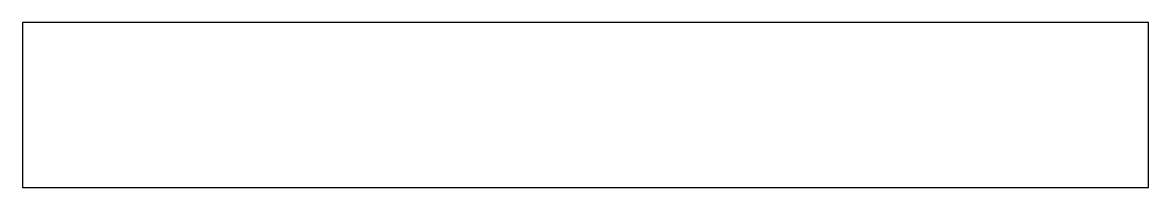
# Model space of a CAD drawing. Header units: metres. Extents: x -18.5 to 13.8, y -1.1 to 46.5.
# Drawn here: x -18.55 to 13.75, y -1.1 to 3.62 of the extents above.
import ezdxf

# ---------------------------------------------------------------- set-up
doc = ezdxf.new("R2010")
doc.units = ezdxf.units.M

msp = doc.modelspace()

# ---------------------------------------------------------------- linework, layer by layer
for p, q in [((6.012, 3.62), (-18.55, 3.62)), ((-18.55, 3.62), (-18.55, 3.511)), ((13.75, 3.62), (6.012, 3.62)), ((13.75, 0.122), (13.75, 3.62)), ((-18.55, 3.511), (-18.55, -0.991)), ((13.75, -0.991), (13.75, 0.122)), ((-18.55, -0.991), (-18.55, -1.077)), ((-18.55, -1.077), (-18.55, -1.08)), ((-18.55, -1.08), (-18.55, -1.082)), ((-18.55, -1.082), (-18.55, -1.083)), ((-18.55, -1.083), (-18.55, -1.093)), ((-18.55, -1.093), (-18.55, -1.094)), ((-18.55, -1.094), (-18.55, -1.094)), ((-18.55, -1.094), (-18.55, -1.1)), ((-18.55, -1.1), (-18.522, -1.1)), ((-18.522, -1.1), (-18.34, -1.1)), ((-18.34, -1.1), (-18.319, -1.1)), ((-18.319, -1.1), (-18.29, -1.1)), ((-18.29, -1.1), (-18.254, -1.1)), ((-18.254, -1.1), (-18.211, -1.1)), ((-18.211, -1.1), (-18.165, -1.1)), ((-18.165, -1.1), (-18.124, -1.1)), ((-18.124, -1.1), (-18.095, -1.1)), ((-18.095, -1.1), (-18.085, -1.1)), ((-18.085, -1.1), (12.531, -1.1)), ((12.531, -1.1), (12.617, -1.1)), ((12.617, -1.1), (13.53, -1.1)), ((13.53, -1.1), (13.535, -1.1)), ((13.535, -1.1), (13.55, -1.1)), ((13.55, -1.1), (13.574, -1.1)), ((13.574, -1.1), (13.601, -1.1)), ((13.601, -1.1), (13.627, -1.1)), ((13.627, -1.1), (13.649, -1.1)), ((13.649, -1.1), (13.665, -1.1)), ((13.665, -1.1), (13.676, -1.1)), ((13.665, -1.1), (13.665, -1.1)), ((13.676, -1.1), (13.682, -1.1)), ((13.682, -1.1), (13.75, -1.1)), ((13.75, -1.1), (13.75, -0.991))]:
    msp.add_line(p, q)

doc.saveas('drawing.dxf')
